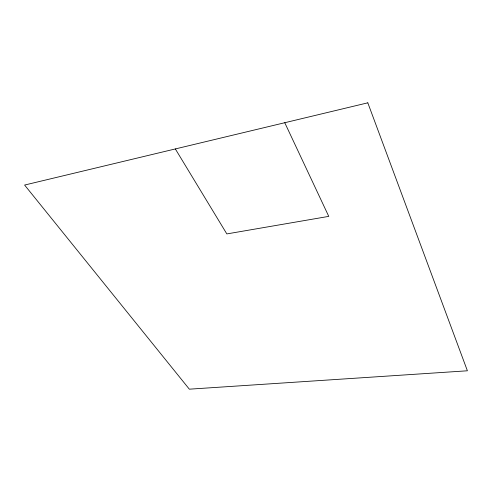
<?xml version="1.0" encoding="UTF-8"?>
<svg xmlns="http://www.w3.org/2000/svg" width="492" height="492" viewBox="0 0 492 492"><rect width="100%" height="100%" fill="white"/><g stroke="black" fill="none" stroke-linecap="round" stroke-linejoin="round"><path stroke-width="0.74" d="M175.337 148.935L226.837 233.921L328.767 216.375L284.763 122.717M367.807 102.822L24.6 185.053L189.346 389.178L467.4 370.79L367.807 102.822"/></g></svg>
